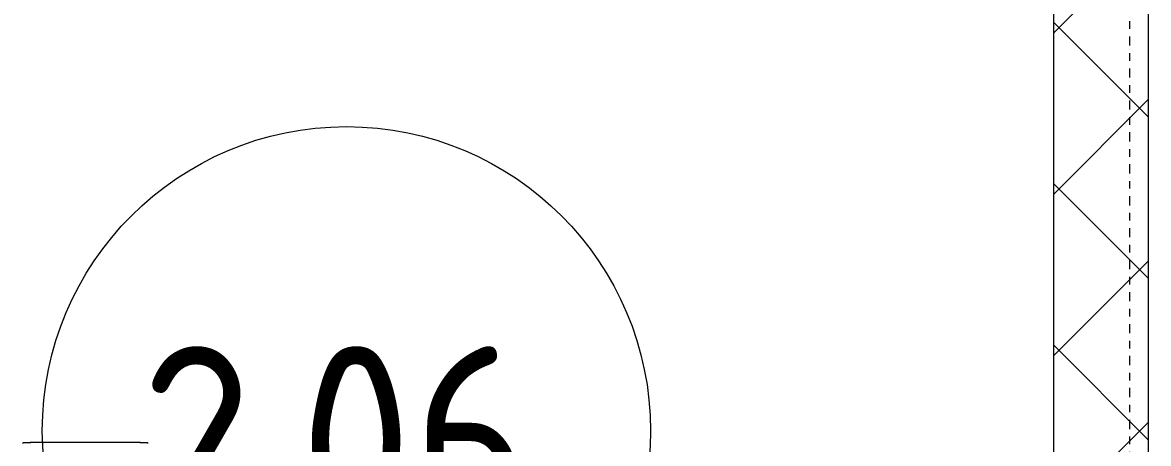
# Model space of a CAD drawing. Header units: millimetres. Extents: x -174154 to -170572, y -111302 to -109817.
# Drawn here: x -174063.21 to -174048.4, y -110601.55 to -110596.02 of the extents above; entities that cross this region are included whole.
import ezdxf

# ---------------------------------------------------------------- set-up
doc = ezdxf.new("R2010")
doc.units = ezdxf.units.MM
doc.linetypes.add('ACAD_ISO02W100', pattern=[15, 12, -3])
doc.linetypes.add('ADSK_Линия сетки', pattern=[21, 12, -3, 3, -3])
for name, color, linetype, lineweight in [('!Подложка', 252, 'ACAD_ISO02W100', 25), ('Марки помещений', 7, 'Continuous', 18), ('Оси', 7, 'Continuous', 9), ('Специальное оборудование', 7, 'Continuous', 18), ('Стены разрез', 7, 'Continuous', 40)]:
    doc.layers.add(name, color=color, linetype=linetype, lineweight=lineweight)
doc.styles.add('GOST Common', font='GOST Common.ttf', dxfattribs={"width": 0.9, "height": 250})

# ---------------------------------------------------------------- blocks, each defined once
blk = doc.blocks.new('Medical_All_ARJO_Enterprise-8000_Patient-Bed - Citadel-V14-В_АР_ПЭ_02 Этаж')
at = {"layer": 'Специальное оборудование'}
for p, q in [((-177.583756780616, -515.9550463456553), (-180.3008005576133, -515.9550463456553)), ((-172.9221117669278, -515.9550463456553), (-177.5837567806161, -515.9550463456553)), ((-172.9221117669278, -514.8064161324413), (-172.9221117669278, -515.9550463456552)), ((-172.9221117668972, -515.955046345646), (-27.71378202262784, -515.955046345646)), ((-27.71378202266032, -515.9550463456552), (-27.71378202266032, -514.8064161324413)), ((-23.05213700897236, -515.9550463456553), (-27.71378202266041, -515.9550463456553)), ((-20.33509323197536, -515.9550463456553), (-23.05213700897238, -515.9550463456553))]:
    blk.add_line(p, q, dxfattribs=at)
at = {"layer": 'Специальное оборудование', "flags": 128}
for points in [[(-180.3008005576135, -515.9550463456553), (-181.6894195701683, -515.7392832685676), (-183.0246747328172, -515.1002856913561)], [(-17.61121905677167, -515.1002856913561), (-18.94647421942063, -515.7392832685678), (-20.33509323197543, -515.9550463456553)]]:
    blk.add_lwpolyline(points, dxfattribs=at)
blk = doc.blocks.new('ADSK_Марка_Помещение_2_ГОСТ21-501-2011 - Имя и Категория-86712-В_АР_ПЭ_02 Этаж')
at = {"layer": 'Марки помещений'}
blk.add_circle((1.928857696959173e-16, -1.244575859722303e-16), 4.000000000000004, dxfattribs=at)
blk = doc.blocks.new('A$C02fe7d8c')
at = {"layer": 'Стены разрез', "lineweight": 20, "true_color": 0x636466}
h = blk.add_hatch(dxfattribs=at)
h.set_pattern_fill('FP_1', color=251, style=0, pattern_type=2)
h.set_pattern_definition([(45, (30280.00000000015, 12304.99999999978), (-106.0660171779821, 106.0660171779821), []), (135, (30280.00000000015, 12304.99999999978), (-106.0660171779821, -106.0660171779821), [])])
h.paths.add_polyline_path([(7855.000127034993, 409.9999999999673), (7855.000127035015, 6639.999999999842), (7730.000127035011, 6639.999999999842), (7730.000127034993, 409.9999999999673)])
at = {"layer": 'Оси', "linetype": 'ADSK_Линия сетки'}
blk.add_line((7830.000127035084, 16592.85830273532), (7830.000127035055, -2195.000000000138), dxfattribs=at)
at = {"layer": 'Стены разрез', "color": 251, "lineweight": 20, "true_color": 0x636466}
for p, q in [((7730.000127035033, 5014.82884408821), (7730.000127035015, 429.9999999999764)), ((7855.000127035019, 429.9999999998727), (7855.000127035029, 4795.999999999845))]:
    blk.add_line(p, q, dxfattribs=at)
at = {"layer": 'Марки помещений', "color": 251, "lineweight": 20, "true_color": 0x636466, "xscale": 99.99999999999993, "yscale": 99.99999999999993, "zscale": 99.99999999999993}
blk.add_blockref('ADSK_Марка_Помещение_2_ГОСТ21-501-2011 - Имя и Категория-86712-В_АР_ПЭ_02 Этаж', (6800.001669020428, 2340.354861435249), dxfattribs=at)
at = {"layer": 'Специальное оборудование', "color": 251, "lineweight": 20, "true_color": 0x636466, "rotation": 180}
blk.add_blockref('Medical_All_ARJO_Enterprise-8000_Patient-Bed - Citadel-V14-В_АР_ПЭ_02 Этаж', (6356.374513314277, 1809.254607972813), dxfattribs=at)
at = {"layer": 'Марки помещений', "color": 251, "lineweight": 20, "true_color": 0x636466, "insert": (6529.388395894021, 2451.746953030537), "char_height": 249.9999999999997, "width": 663.7972499999995, "attachment_point": 1, "style": 'GOST Common'}
blk.add_mtext('2.06', dxfattribs=at)

msp = doc.modelspace()

# ---------------------------------------------------------------- block references
at = {"layer": '!Подложка', "ltscale": 20, "xscale": 0.01, "yscale": 0.01, "zscale": 0.01}
msp.add_blockref('A$C02fe7d8c', (-174126.9501441634, -110624.7877293258), dxfattribs=at)

doc.saveas('drawing.dxf')
